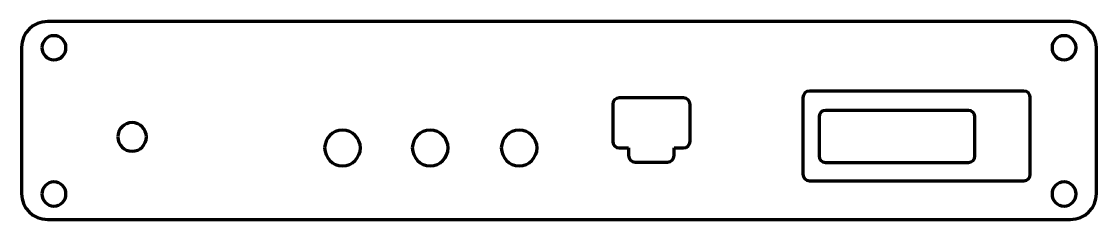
# Model space of a CAD drawing. Header units: millimetres. Extents: x 11 to 176, y 3 to 34.
import ezdxf

# ---------------------------------------------------------------- set-up
doc = ezdxf.new("R2010")
doc.units = ezdxf.units.MM
doc.layers.get('0').update_dxf_attribs({"lineweight": 70})

msp = doc.modelspace()

# ---------------------------------------------------------------- linework, layer by layer
for p, q in [((172.23, 33.76), (14.73, 33.76)), ((10.73, 29.76), (10.73, 7.26)), ((176.23, 7.26), (176.23, 29.76)), ((112.65, 21.99), (102.75, 21.99)), ((131.04, 22.04), (131.04, 10.24)), ((165.04, 23.04), (132.04, 23.04)), ((166.04, 10.24), (166.04, 22.04)), ((101.75, 20.99), (101.75, 15.29)), ((113.65, 15.29), (113.65, 20.99)), ((156.51, 20.06), (134.51, 20.06)), ((133.51, 19.06), (133.51, 13.06)), ((157.51, 13.06), (157.51, 19.06)), ((102.75, 14.29), (104.2, 14.29)), ((104.2, 14.29), (104.2, 13.1)), ((111.2, 14.29), (112.65, 14.29)), ((111.2, 13.1), (111.2, 14.29)), ((105.2, 12.1), (110.2, 12.1)), ((134.51, 12.06), (156.51, 12.06)), ((132.04, 9.24), (165.04, 9.24)), ((14.73, 3.26), (172.23, 3.26))]:
    msp.add_line(p, q)
at = {"extrusion": (2.95502e-15, -4.995e-16, -1)}
for centre, radius in [((-15.73, 29.72), 1.85), ((-171.23, 29.72), 1.85), ((-27.76, 15.98), 2.2), ((-60.15, 14.28), 2.75), ((-73.65, 14.28), 2.75), ((-87.35, 14.28), 2.75), ((-15.73, 7.19), 1.85), ((-171.23, 7.19), 1.85)]:
    msp.add_circle(centre, radius, dxfattribs=at)
for centre, radius, start, end in [((14.73, 29.76), 4, 90, 180), ((172.23, 29.76), 4, 360, 90), ((102.75, 20.99), 1, 90, 180), ((112.65, 20.99), 1, 360, 90), ((132.04, 22.04), 1, 90, 180), ((165.04, 22.04), 1, 360, 90), ((134.51, 19.06), 1, 90, 180), ((156.51, 19.06), 1, 360, 90), ((102.75, 15.29), 1, 180, 270), ((112.65, 15.29), 1, 270, 360), ((105.2, 13.1), 1, 180, 270), ((110.2, 13.1), 1, 270, 360), ((134.51, 13.06), 1, 180, 270), ((156.51, 13.06), 1, 270, 360), ((132.04, 10.24), 1, 180, 270), ((165.04, 10.24), 1, 270, 360), ((14.73, 7.26), 4, 180, 270), ((172.23, 7.26), 4, 270, 360)]:
    msp.add_arc(centre, radius, start, end)

doc.saveas('drawing.dxf')
